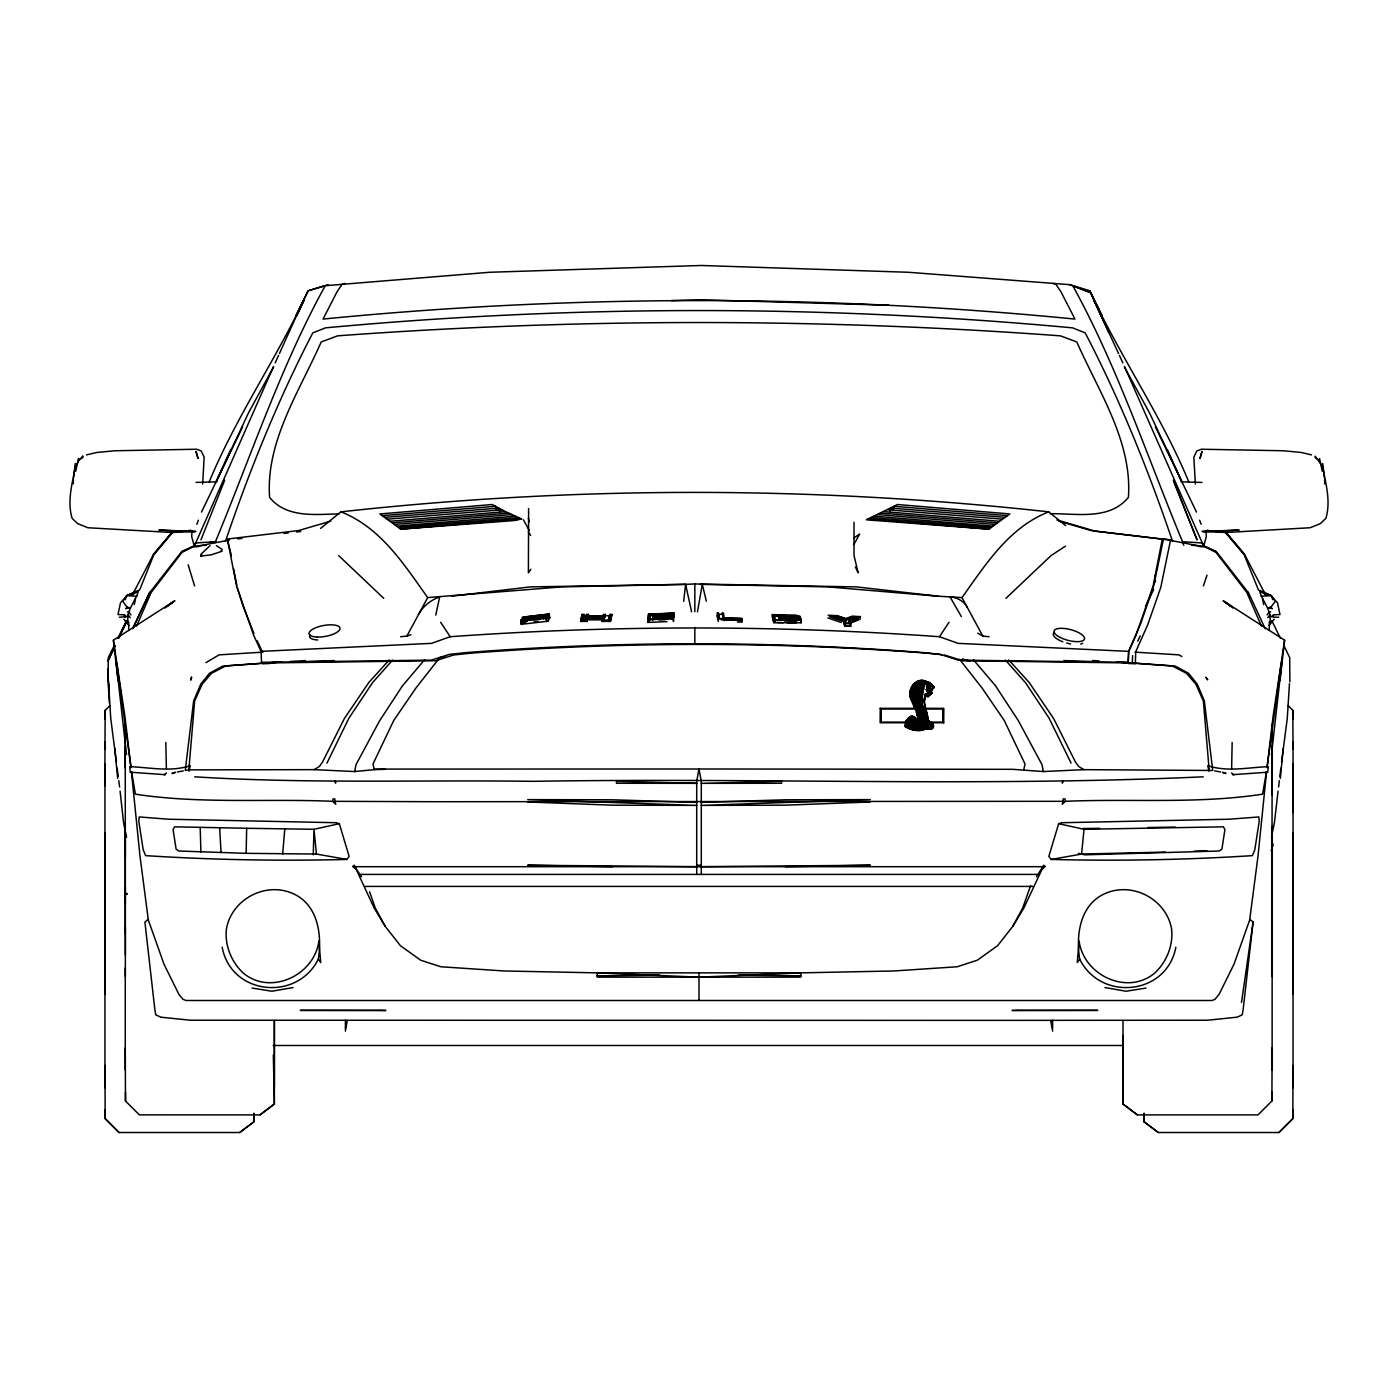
<?xml version="1.0" encoding="UTF-8"?>
<svg xmlns="http://www.w3.org/2000/svg" width="1398" height="1398" viewBox="0 0 1398 1398"><rect width="100%" height="100%" fill="white"/><g stroke="black" fill="none" stroke-linecap="round" stroke-linejoin="round"><path stroke-width="1.5" d="M104.955 1087.714L104.955 878.556M104.955 950.797L104.955 764.094M104.955 785.624L104.955 741.814M104.955 1065.521L105.182 1118.645L119.057 1132.52L239.705 1132.52L254.069 1121.668L254.069 1113.699M105.06 972.606L105.06 944.366M105.06 921.037L105.06 904.908M105.06 875.463L105.06 851.819M104.955 749.363L105.182 710.306L109.813 705.675M125.261 1070.064L125.261 967.853M125.261 933.165L125.261 826.358M125.261 767.991L125.261 724.181M274.375 1086.106L274.375 1020.575L274.375 1104.036L260.011 1114.888L139.363 1114.87L125.488 1101.012L125.261 1047.871M125.366 954.974L125.366 926.734M125.366 903.405L125.366 887.276M125.366 857.813L125.366 834.187M696.711 874.414L696.711 781.325L699 768.987L1012.746 769.319L1043.31 771.556L1083.852 769.651L1212.73 770.473L1204.342 700.852L1197.212 684.076L1188.51 673.242L1175.159 666.06L1132.275 662.967L968.517 660.835L962.698 659.367M701.289 874.414L701.289 781.325L699 768.987L374.122 769.092M1272.128 1047.871L1271.9 1101.012L1258.025 1114.888L1137.378 1114.888L1123.013 1104.036L1123.013 1035.481M1293.045 1065.521L1292.818 1118.645L1278.925 1132.52L1158.295 1132.52L1143.931 1121.668L1143.931 1113.699M1271.9 1101.012L1271.9 1092.083M1272.128 1070.064L1272.128 967.853M1272.023 857.813L1272.023 976.468L1272.023 926.734M1272.023 856.1L1272.023 850.648M1272.023 843.291L1272.128 746.462M1292.818 1109.715L1292.818 1118.645L1278.925 1132.52M1292.94 952.545L1292.94 994.118L1292.94 944.366M1292.94 944.436L1292.94 875.463M1292.94 873.733L1292.94 868.28M1292.94 860.923L1292.94 833.191M1293.045 749.363L1292.818 710.306L1288.187 705.675M1293.045 1087.714L1293.045 878.556M1293.045 764.094L1293.045 950.797M1324.657 483.883L1324.657 479.619M1063.127 801.316L1063.127 798.94L1065.031 798.94L1065.311 801.299L1062.218 804.322L1063.127 801.316L434.551 801.718L334.873 801.316L334.873 798.94L332.969 798.94L332.689 801.299L335.782 804.322L334.873 801.316M128.319 621.726L128.301 622.879C125.418 610.961 135.623 601.664 138.35 591.022L126.956 595.635L122.692 601.227L127.568 607.833L130.398 608.147L127.27 607.012L125.698 608.759L127.568 607.833M345.358 1028.945L345.446 1020.225M1289.463 683.692L1287.261 718.415L1281.617 761.858M1269.244 630.481L1269.349 621.9M346.756 859.438L316.437 854.056L246.153 853.339L246.66 828.28L313.973 829.294L339.33 823.684L349.168 856.485L346.756 859.438C279.845 861.116 212.479 859.91 145.602 855.628L143.19 849.739L138.769 821.098L139.171 816.939L168.791 819.228L336.167 822.723L339.33 823.684M1231.638 768.62L1232.162 742.478M1137.378 1114.87L1123.013 1104.036L1123.293 1091.244M1158.295 1132.52L1143.931 1121.668L1144.106 1113.14M313.257 854.825L313.973 829.294L316.437 854.056M1266.588 771.574L1258.043 855.803L1249.672 920.041L1233.997 964.218L1219.039 994.45L1215.002 999.325L1211.979 1000.496L186.021 1000.496L182.998 999.325L178.961 994.45L164.003 964.218L148.328 920.041L139.957 855.803L131.412 771.574M318.307 959.168C322.431 933.48 317.486 901.832 289.438 892.186C262.719 882.837 231.701 900.539 226.511 928.429A43.722 34.723 64.2 0 0 243.794 973.515C271.369 995.795 314.533 974.843 318.901 940.976L320.736 962.54L318.307 959.168C297.127 1001.842 231.142 995.306 222.16 947.215M1058.845 521.105L1091.122 530.576L1162.315 539.034L1153.053 586.216L1135.997 635.286L1128.658 651.363L1128.256 663.491L1135.333 663.823L1135.718 651.748L1147.775 624.591L1160.777 587.405L1170.58 539.908L1163.52 538.807L1153.7 585.902L1140.768 623.351L1128.658 651.363L1128.116 662.337L958.242 660.118L940.312 654.386L923.868 652.621C771.504 640.843 618.178 640.843 465.814 652.621L449.37 654.386L431.44 660.118L261.566 662.337L261.024 651.363L253.667 635.286L236.629 586.216L227.367 539.034L298.543 530.576L330.837 521.105M1289.882 681.787L1289.707 657.637L1284.046 645.893M191.945 530.611L191.718 536.745L194.322 546.129L206.432 545.272M528.619 508.592L528.392 572.848L530.856 569.283M1132.275 662.967L1132.625 655.645M772.238 617.304L772.378 614.613L795.777 615.155L800.18 616.378L800.338 620.048M774.527 617.339L774.44 618.685L773.793 614.963L798.887 616.466L799.044 618.58L796.144 619.419L796.213 618.073L799.114 617.217M800.477 617.357L798.066 618.073L800.862 618.615L801.159 622.792L773.845 622.687L772.378 614.613M775.086 622.425L775.174 621.079M778.948 616.011L779.298 618.755L778.948 616.011L793.47 616.343L793.802 619.087L793.47 616.343M779.735 618.93L779.892 616.238L780.032 619.908M779.874 619.698L780.241 618.248L794.134 618.563L794.501 619.803L794.431 621.149L784.523 620.922M792.491 619.227L792.649 616.535L792.946 617.514L780.189 617.217M794.134 618.563L794.431 621.149M799.044 618.58L795.165 616.78L795.235 615.435M795.41 621.691L795.479 620.345L799.918 619.891L799.569 618.737L796.213 618.073M795.742 623.351L795.881 620.66L801.299 620.1M798.747 619.157L798.887 616.466M800.862 618.615L801.159 622.792M719.061 618.003L718.31 612.953L717.139 612.918L718.31 621.446M741.744 620.467L723.448 619.489L722.382 613.058L723.535 613.093L724.461 620.555M723.448 619.489L722.382 613.058M724.618 617.899L741.656 618.353L741.744 622.093L737.48 621.97M741.744 622.093L741.831 619.139L719.551 618.528L718.31 612.953M917.071 728.83L916.773 727.484L916.179 728.812L912.422 727.012L920.041 728.917L921.439 727.764M942.427 654.806L928.027 653.25C775.663 641.49 622.337 641.49 469.973 653.25L453.529 655.015L435.599 660.747L265.725 662.967L222.841 666.06L209.49 673.242L200.788 684.076L193.658 700.852L185.27 770.473L188.852 769.861L194.654 700.957L202.168 684.146L211.57 673.259L225.69 665.99L264.484 663.159M282.658 854.143L284.79 828.979M164.981 608.025L174.872 600.721L113.395 640.214L117.974 680.669M1271.481 754.536L1280.9 670.656A253.912 1.485 -82.2 0 0 1280.76 666.881L1267.025 767.642L1273.089 716.353L1284.605 640.214L1223.128 600.721L1233.019 608.025M1280.341 778.354L1283.224 748.332M1051.244 859.438L1081.58 854.056L1084.027 829.294L1058.67 823.684L1048.832 856.485L1051.244 859.438C1118.155 861.116 1185.521 859.91 1252.398 855.628L1254.81 849.739L1259.231 821.098L1258.829 816.939L1229.209 819.228L1061.833 822.723L1058.67 823.684M913.348 698.633L915.026 697.043L914.624 698.633L912.894 698.633M683.692 601.332L685.597 584.347L694.841 583.962L856.415 586.898L938.075 596.195L961.999 597.593C985.625 564.46 1009.076 527.308 1048.745 511.86L1065.695 525.631M830.395 615.662L844.375 620.45L845.633 624.504L844.217 621.778L830.255 616.99L830.395 615.662L836.948 615.941L846.244 618.982L852.57 616.588L858.477 616.833L848.866 620.642L848.569 623.281M836.651 618.598L836.948 615.941M860.417 616.605L852.046 616.256L846.017 618.545L837.157 615.644L828.14 615.26L843.536 620.537L844.741 626.094L851.033 626.356L849.827 620.799L860.417 616.605L860.12 619.244L851.295 622.757M844.217 621.778L844.375 620.45M844.741 626.094L843.536 620.537M845.947 621.638L846.244 618.982M849.53 623.456L849.827 620.799M848.866 620.642L850.124 624.679L848.726 621.953M852.273 619.227L852.57 616.588M858.18 619.471L858.337 618.143L852.431 617.916L846.105 620.31L836.79 617.269L830.255 616.99M1249.69 919.325L1253.097 922.016L1243.067 1010.23L1242.175 1014.861L1237.178 1017.167L1207.627 1020.225L987.215 1020.383L190.373 1020.225L160.822 1017.167L155.825 1014.861L154.933 1010.23L144.903 922.016L148.31 919.325M1278.069 791.146L1274.399 822.898L1271.446 837.28M73.57 477.592L75.23 463.472M1270.433 607.833L1272.302 608.759L1270.73 607.012L1267.602 608.147L1270.433 607.833L1275.308 601.227L1271.044 595.635L1259.65 591.022C1262.377 601.664 1272.582 610.961 1269.699 622.879L1269.681 621.726M1278.576 786.952L1279.327 780.678M1279.834 776.502L1280.865 768.131M1280.026 680.669L1284.605 640.214M75.754 471.178L78.428 458.684L79.004 460.047L76.575 464.852M929.111 724.129L929.722 722.661M1266.466 771.853L1262.569 794.169C1197.946 804.112 1130.772 798.538 1065.311 801.299M912.632 717.908A2.412 2.359 -90 0 1 913.436 718.38L913.296 719.393L912.632 717.908L913.977 719.393L909.714 720.18M913.523 719.393L913.663 718.38A2.412 2.359 -90 0 0 912.859 717.908L913.523 719.393L911.321 718.222L911.653 719.358M913.977 719.393L913.436 718.38M202.64 484.058L204.16 457.216L201.225 450.977L196.646 449.23L114.601 450.768L96.707 452.48L86.519 454.892M1241.511 1002.488L1253.097 922.016M926.804 726.96L925.441 725.894L926.857 723.727L923.868 724.846L923.868 725.964L926.018 725.894L924.48 727.379L921.037 727.449L920.373 726.174L922.383 725.772L923.117 726.943L923.816 725.51L922.558 726.943L921.806 725.772M922.243 725.3L923.973 724.321L920.426 722.364L921.404 725.684L923.816 725.51M667.056 621.638L647.868 622.39L648.532 614.106L674.116 613.093L674.063 617.304L669.799 617.462M647.868 622.39L648.532 614.106M650.07 614.421L649.441 620.607L650.07 614.421L674.116 613.093M674.063 617.304L673.958 614.246L653.163 615.068L652.674 620.223L652.866 617.095L671.512 616.378L654.404 617.427L654.247 618.44L673.452 617.689L673.452 621.376L673.452 617.689M653.058 617.671L653.163 615.068M671.687 619.034L671.687 615.225L654.701 615.382L673.906 614.631M671.599 617.706L665.5 617.182M671.791 618.283L671.687 615.225M920.268 723.413L921.002 722.364M931.47 723.884L931.295 725.073L930.579 724.391L931.487 724.461M928.639 690.228C927.014 694.684 929.915 690.734 929.67 688.096L927.136 686.558L928.552 692.22M914.869 696.746L913.069 697.113L913.366 695.348L915.323 694.841L913.523 697.113L915.34 695.488L913.576 696.396L914.869 695.488L914.572 699.157L917.001 701.464L915.183 702.949L917.49 702.687L917.997 704.015L916.354 703.701L916.372 706.13M913.838 695.348L913.069 698.598L915.9 705.064L917.77 705.92L918.171 704.487L918.521 709.31L919.36 710.167L919.954 709.048L919.622 712.508M697.462 611.835L702.303 584.347L706.357 601.21M913.96 700.852L914.275 699.07L912.51 698.598M925.651 708.402L928.237 719.953L927.66 723.482M345.341 1031.13L347.228 1020.855M188.852 769.861L314.148 769.651L354.69 771.556L355.966 764.741L379.679 720.652L402.502 685.771L424.608 659.716M928.15 724.968L927.905 726.191L930.177 727.205M928.691 724.968L929.408 727.03L928.569 724.968M75.457 466.408C72.277 483.481 66.964 501.096 72.119 518.343L77.694 523.638L87.882 527.745L171.727 532.481L191.002 530.436L180.29 531.572M912.125 693.688L912.457 692.027L914.135 692.027M912.911 692.027L912.649 694.684L913.768 693.81C910.902 691.853 910.884 697.305 913.471 695.348L913.139 697.235L912.038 697.183L912.195 695.732M134.33 604.583L135.519 598.641M435.774 615.12L439.636 596.894A35.404 29.638 -18.2 0 0 418.893 613.862M914.799 699.594L914.414 701.342L915.585 701.988L916.337 700.293L914.327 699.594L916.337 700.293M189.045 771.224L190.233 765.685C170.573 772.203 149.848 767.432 129.734 766.663L130.224 772.203L165.506 774.702M926.839 725.859L929.985 724.863L931.19 726.506L929.932 724.583M930.282 691.626L928.15 693.198L926.35 686.173L930.526 687.711L930.089 691.206L932.239 688.061M914.17 694.911C914.309 690.787 914.607 696.903 911.968 695.26L914.519 693.286M918.975 682.469L916.721 684.513L917.507 683.884M1023.755 769.651L1025.014 763.99L1004.253 720.477L982.287 688.323L959.5 659.227M915.078 690.297L912.212 691.643L913.977 690.297L915.533 690.297L915.323 691.224L912.212 691.643M926.297 723.727L924.864 725.807M125.348 599.69L126.362 595.6L139.643 589.939L153.78 554.849L172.968 532.026M914.17 698.633L915.026 697.043M928.482 692.744L931.051 691.626L931.907 692.779L929.53 694.596A1.922 1.87 -90 0 1 926.105 693.705C920.793 703.945 930.421 714.745 927.713 724.88M924.707 700.136L925.441 695.802L925.144 697.235M928.307 723.482L924.899 708.541M913.436 720.232L913.785 718.956M911.95 691.049L913.366 690.297L912.405 691.049M917.21 705.92L917.612 704.487L917.962 705.396C914.834 710.219 918.381 704.889 918.521 706.672M917.997 704.015L916.913 703.701L916.494 705.221L917.77 705.92M889.827 511.79L890.876 508.068L1005.005 517.33M893.095 510.025L894.196 506.303L1007.434 515.635M1278.733 617.217L1272.931 617.182L1273.63 614.84L1280.009 614.543L1277.492 602.835L1272.687 597.523M549.729 617.357L549.362 618.615L548.977 615.015L528.304 617.252L528.095 619.331L528.304 617.252M521.926 622.687L522.31 617.2L549.257 614.054L524.53 617.007L523.411 620.153L525.98 616.85M549.134 616.134L547.422 614.543M928.237 727.746L928.656 727.746M928.988 727.03L928.272 724.968L927.258 725.859L927.853 724.88M907.005 725.754L908.543 726.296L907.215 725.073M915.043 699.157L915.603 697.445M1271.149 850.805L1273.159 844.741L1271.708 841.666M920.146 723.954L914.624 718.991M1203.398 585.937L1206.998 575.242M928.132 726.506C924.008 725.352 927.765 729.267 928.132 726.506L930.142 727.904M225.497 541.166C249.735 469.885 278.027 399.706 312.803 332.881L325.489 327.848C573.774 304.799 824.226 304.799 1072.511 327.848L1085.197 332.881C1119.973 399.706 1148.265 469.885 1172.503 541.166M1030.588 885.65L1022.689 908.036L1012.799 926.35L997.613 945.66L977.307 960.216L957.141 966.769L894.073 970.963L800.67 972.868L597.33 972.868L503.927 970.963L440.859 966.769L420.693 960.216L400.387 945.66L385.201 926.35L374.175 908.071L354.288 865.24L352.68 866.463L355.878 869.154M912.946 693.81L911.968 695.26M920.006 713.592L918.713 713.592L918.119 711.809L919.727 711.39L917.56 711.233M608.497 621.411L610 614.421L611.922 614.421L610.419 621.411L601.909 621.411L602.416 617.13L587.51 617.13L587.02 621.411L580.624 621.411L582.127 614.421L584.049 614.421L584.119 617.147M580.624 621.411L582.127 614.421M582.547 621.411L584.049 614.421M585.08 621.411L585.71 616.78L604.46 616.78L603.831 621.411M585.745 618.143L586.583 614.421L588.506 614.421L588.593 617.147M585.919 617.689L586.583 614.421M587.02 621.411L587.51 617.13M588.506 614.421L587.946 615.976L602.835 615.976L603.412 614.421L605.334 614.421L604.67 617.689M602.416 617.13L601.909 621.411M610 614.421L608.462 620.048L603.796 620.048L605.334 614.421M610.419 621.411L611.922 614.421M914.414 696.746L914.886 695.488L914.03 696.396M919.01 686.278L923.694 689.459L918.626 687.257L919.569 686.278M196.838 524.285L198.376 520.213M201.487 512.087L242.623 426.827M933.148 688.585L930.771 691.853L932.92 687.606M548.872 615.33L529.79 617.724L548.732 615.697L548.365 621.184L521.297 624.294L520.947 620.695L545.639 618.038L546.88 616.186L527.92 618.213M521.419 623.997L521.227 619.961L547.037 617.304L546.88 616.186M521.297 624.294L521.227 619.961M541.917 617.741L521.454 619.384M543.909 616.885L543.7 618.965L543.909 616.885L523.254 619.034M547.037 617.304L546.356 619.034L546.199 617.916M548.365 621.184L548.732 615.697M215.1 542.564C250.819 456.692 280.282 367.29 325.227 285.716L489.772 272.261L701.202 265.48L908.228 272.261L1069.854 284.668L1089.758 290.749C1119.728 356.263 1161.581 415.59 1189.016 482.45M200.945 539.908L224.676 480.23M930.299 686.418L931.942 686.418L929.338 683.954L923.868 682.049A8.44 8.248 -90 0 0 922.453 681.944L921.387 681.962A8.633 8.458 -90 0 0 918.224 683.115A12.495 12.232 -90 0 0 914.921 685.999L912.737 689.843M913.366 688.498L912.317 695.732M929.757 725.964L929.338 727.03L930.666 727.746L930.177 725.964L930.876 726.908M1175.84 947.215C1166.858 995.306 1100.873 1001.842 1079.693 959.168C1075.569 933.48 1080.514 901.832 1108.562 892.186C1135.281 882.837 1166.299 900.539 1171.489 928.429A43.722 34.723 -64.2 0 1 1154.206 973.515C1126.631 995.795 1083.467 974.843 1079.099 940.976L1077.264 962.54L1079.693 959.168M1036.46 876.826L1043.712 865.24L1045.32 866.463L1042.122 869.154M279.443 353.537L299.12 309.814C270.286 367.796 233.728 422.196 208.984 482.45M917.892 688.725L918.276 687.833C921.876 691.363 926.874 691.451 918.835 687.833L917.7 687.833M920.373 723.954L923.886 725.055M136.567 626.024L151.211 592.42L182.02 552.367L194.322 546.129L273.501 366.573M915.865 700.293L915.585 701.988M927.293 724.88L924.323 728.533A6.903 6.763 -90 0 1 921.527 729.546A24.448 23.923 90 0 1 905.834 725.877L905.834 725.195M920.513 714.658L923.03 716.213L920.513 714.658L921.02 713.487M921.072 714.658L921.579 713.487L920.181 712.508L918.713 713.592M216.008 482.397L248.442 412.969L273.641 366.888M917.77 704.452L915.34 705.064L919.15 707.633M215.746 482.397L230.74 449.422M275.196 362.851L278.586 355.407M1137.745 641.193L1140.174 635.915M915.655 692.15L916.599 691.328M920.6 683.971L921.579 683.692L915.34 684.915L914.362 685.999L916.476 685.509L917.56 686.243L916.651 687.204L915.34 684.915M118.69 637.872L126.816 620.363M132.793 628.716L149.673 592.647L181.74 551.511L194.637 545.744L181.723 551.878M132.775 628.401L149.691 592.28M297.634 313.834L304.257 299.819L296.603 315.913M916.302 690.332L917.874 689.336L923.292 692.08L916.406 690.752L917.333 689.336M118.9 638.03L126.257 622.582M1145.486 606.452L1153.647 589.467M326.922 763.133L348.906 718.188L372.497 682.696L392.541 660.136M114.042 645.998L108.293 657.637L108.118 681.787M117.886 638.222L126.519 620.764M295.922 315.371L308.242 290.749L328.146 284.668M298.543 310.391L308.242 290.749L325.227 285.716M917.263 728.288L917.787 727.275L919.342 728.253L916.529 728.236M918.346 727.275L918.696 728.935M919.133 710.306L919.954 709.048M132.426 594.866L153.43 554.447L171.657 532.76M915.306 700.555L915.76 700.555M400.614 636.737L406.888 636.073L427.683 597.593L561.577 586.898L685.265 584.347M912.929 728.201L914.135 728.375L911.426 727.659M913.576 728.061L907.389 725.981M927.468 722.644L930.142 722.661L929.618 724.356M923.501 683.22L924.323 682.574L922.628 682.259L924.323 682.574M853.829 544.486L859.7 533.984L854.021 537.898M918.853 728.218L917.839 727.939M916.843 728.865L916.214 727.484L915.568 728.236M927.538 725.614L924.323 728.533A26.335 25.776 -90 0 0 929.897 728.271A3.967 3.879 -90 0 0 932.798 726.418A4.404 4.316 -90 0 0 931.155 723.063L927.503 720.127L932.396 723.325A3.338 3.268 -90 0 1 931.068 729.197L924.445 729.197A7.706 7.549 -90 0 1 921.334 730.315A25.216 24.675 -90 0 1 906.341 727.275L904.786 726.331L905.624 724.007L905.083 726.331L906.638 727.275A25.216 24.675 -90 0 0 921.631 730.315A7.706 7.549 90 0 0 924.742 729.197M927.538 727.729L926.455 728.201L928.01 728.201M922.505 684.059L924.62 682.958L923.763 684.216A5.732 5.609 -90 0 0 917.682 686.698C915.9 689.529 915.463 689.039 915.62 691.661L914.17 691.661L914.17 692.901M916.372 704.452L914.694 703.578L915.166 702.373M922.68 716.859L922.051 720.442L923.729 718.817L923.239 716.859L921.946 718.083L920.723 717.157L922.47 716.213M920.653 718.188L923.239 716.859M929.355 690.525L932.326 690.053M922.802 727.449L919.709 727.187L921.369 728.83M1012.799 926.35L1023.825 908.071L1043.275 866.69L354.725 866.69L361.54 876.826M916.529 707.807L918.783 707.912L916.773 708.349L917.752 709.939M921.911 717.139L921.439 716.44M915.917 721.019L917.874 722.242L915.9 722.242L915.935 723.552L919.133 724.444M916.04 721.019L916.267 723.552L913.768 721.543L908.857 720.861M921.666 719.603L922.628 719.166L921.614 718.257L920.863 719.428M921.666 702.303L921.509 701.027M925.511 728.201L926.42 727.432L924.812 728.201M916.406 699.542L917.298 699.017L917.071 700.503L922.505 700.101L916.739 699.017M915.76 686.593L916.476 685.509M928.429 728.078L927.713 726.506L928.237 728.113M928.849 728.078L929.338 727.327L927.888 727.292M926 727.432L930.666 727.746M918.905 712.351C920.705 709.31 919.814 713.784 918.119 711.809M920.338 719.655L921.299 718.188L919.919 717.191M261.024 651.363L431.563 643.36L450.191 636.719C613.058 625.063 776.624 625.063 939.473 636.719L949.015 622.285M918.469 683.185L917.21 685.981L916.546 685.3L920.024 683.902M918.259 684.985L915.742 684.81M919.692 710.306L920.531 712.281M1270.363 617.357L1273.63 614.84M923.204 728.009L923.973 728.009M1267.112 614.928L1269.227 611.8L1270.625 611.975M915.742 720.302L914.467 722.154L915.043 720.302M918.311 728.935L917.787 727.275M1267.776 617.741L1270.083 614.456M913.506 687.204L914.257 686.61M921.317 718.188L920.81 718.939L920.81 717.803M925.563 721.281L926.332 719.725L923.501 720.232L926.14 718.659L925.808 717.611M926.332 720.529L924.218 721.717M926.088 726.576L922.33 728.445L924.532 728.009M923.03 716.213L921.282 717.157L922.523 718.083M917.49 702.687L916.966 703.369M920.513 725.23L920.758 724.915M927.992 721.613L929.618 722.347L927.486 721.211M928.185 722.207L927.363 721.211M913.785 722.154L915.34 720.617M914.624 722.644L916.04 720.617M923.274 682.469L922.33 681.944M918.032 701.027L918.399 702.303M918.486 728.935L919.482 728.917M919.465 728.428L916.511 728.83M1269.139 625.448L1274.155 619.174M908.63 720.949L909.521 719.848L908.665 721.141M923.152 721.787L920.653 724.199L921.964 725.684L920.111 725.911L919.709 728.201M923.484 721.787L922.383 723.133L923.327 725.055L920.653 724.269L923.257 725.51M922.942 723.133L924.043 721.473L922.61 720.442M929.722 691.626L927.276 693.198M930.159 724.391L931.557 724.269L931.295 726.908M930.631 726.733L932.151 726.086M153.413 554.447L173.055 531.31M927.765 722.347L928.988 722.347M921.666 704.19L921.492 702.897M930.771 691.853L932.099 692.936L927.8 696.763L932.396 692.936L931.068 691.853M125.313 597.523L120.508 602.835L117.991 614.543L124.37 614.84L127.637 617.357M389.256 659.926L368.827 682.469L344.362 718.572L322.606 761.927L319.426 766.436L314.148 769.651M917.56 686.243L915.306 686.593M919.552 723.762L918.573 724.444L919.552 723.762L916.249 722.242M929.74 683.255L924.043 681.28A9.437 9.244 -90 0 0 917.822 682.451A13.264 12.984 -90 0 0 912.352 698.878L919.709 717.314L919.709 721.945L915.393 718.432A3.198 3.128 -90 0 0 911.007 717.558A7.567 7.409 -90 0 0 906.9 722.818L906.411 725.877A24.448 23.923 -90 0 0 922.121 729.546A6.903 6.763 -90 0 0 924.899 728.533M906.603 725.51L907.599 725.073M921.666 720.232L922.348 719.603M923.274 719.166L922.226 720.232L922.173 718.257L923.274 719.166L921.964 719.166M917.21 685.981L918.329 685.3M930.753 691.084L933.235 687.082L928.866 683.255M920.321 682.818L921.649 683.43M920.985 721.787L922.068 723.133L921.02 721.735L922.226 720.564L920.898 719.655L921.859 718.188L920.303 716.632L921.771 715.689L919.989 715.689L918.853 714.011L919.412 715.689M200.753 554.447L210.05 545.657M921.509 700.503L921.509 699.315M914.746 686.89L913.174 688.34L916.197 687.589L914.746 686.89L916.197 687.589M913.628 688.34L915.201 686.89M119.267 617.217L125.61 616.693M914.869 694.841L915.078 692.027M914.467 692.569L915.533 692.027M1005.931 598.344L1051.086 555.548L1065.433 546.146M915.76 726.96L917.036 726.611C919.168 724.846 914.467 727.449 917.158 726.104L918.835 725.038L915.428 724.181L918.259 725.684L913.785 726.069L917.385 725.422L915.9 725.877M914.834 688.34L915.742 687.589M914.275 727.764L915.725 727.414L915.515 728.725M320.579 528.392L340.937 511.86C575.959 485.788 813.706 486.05 1048.745 511.86M913.488 727.309L916.441 727.397A12.879 12.599 -90 0 0 919.412 726.803L920.513 727.257M913.82 727.764L915.568 727.921M916.546 694.893L917.158 696.484M164.16 774.789L166.449 772.972M914.135 720.232L914.467 718.956M922.348 722.207L921.562 722.207M168.022 605.718L172.566 602.241L167.113 606.313M912.684 691.643L914.432 690.297M928.656 694.596L932.396 692.936M920.845 723.413L920.461 721.735M260.011 1114.87L274.375 1104.036L273.326 1055.018M239.705 1132.52L254.069 1121.668L253.894 1113.14M988.91 529.143L1009.845 513.94L897.516 504.521L866.271 519.794L988.91 529.143L868.088 518.955L874.833 520.493M916.144 726.366L918.835 725.038M925.144 723.64L927.014 721.717L924.34 722.679M927.014 722.679L924.34 723.675L926.612 721.717M916.546 685.3L917.892 684.653M138.35 591.022L132.076 594.849M932.85 688.585L933.986 686.733L929.565 682.574L923.659 680.529A10.275 10.048 90 0 0 916.861 681.77A14.032 13.735 -90 0 0 911.077 699.157C913.995 699 923.03 737.515 916.354 712.316M916.197 684.81L916.092 685.02M921.439 698.633C925.93 697.812 912.964 695.383 916.599 698.371L922.47 698.336M201.941 555.251L200.561 556.124L211.22 554.849L222.125 551.196L220.901 550.899M912.824 719.76L912.702 721.263L913.768 720.984L913.523 719.76L912.282 720.984M912.352 720.197L913.523 719.76M911.426 719.358L911.496 718.048A2.412 2.359 -90 0 1 913.313 717.908M205.96 662.635L219.084 654.858L263.034 652.132M919.5 707.65L923.047 707.126L923.519 708.297L920.164 708.821L920.391 707.458M929.198 724.356L927.835 724.496M922.086 692.447L923.292 692.08M914.362 685.999L915.795 684.915M917.77 724.95L913.645 725.684L915.236 725.212M920.094 705.046L918.801 705.413L922.54 705.046L922.89 706.007L919.535 706.619M922.89 706.007L918.206 706.042M925.703 719.725L923.204 719.83M925.126 717.611L926.804 718.659L923.309 719.69L925.371 717.611M923.309 718.52L926.035 717.611M909.382 726.977L910.622 726.645M916.791 693.111L916.599 694.317M916.564 723.762L918.171 723.308L916.913 723.762M914.222 726.698L916.162 726.069M924.148 713.382L921.422 713.941M921.422 714.448L924.829 713.382M923.868 724.846L926.857 723.727M923.012 717.646L925.493 716.388L925.057 715.392L922.645 716.388L925.738 715.392L926.175 716.859L923.257 717.646M918.399 704.417L918.678 702.897L922.575 703.177L919.535 704.417M917.979 703.211L919.237 702.897M917.35 683.727L921.894 683.01M922.103 713.941L922.767 715.531L925.616 714.762L923.921 713.382M925.616 714.762L923.012 715.531L922.383 714.203M852.57 620.432L858.337 618.143M850.491 622.529L856.258 620.24M922.558 726.943L926.018 725.894M344.887 283.392L341.951 284.493L337.005 291.867L323.043 319.076C572.9 294.436 825.1 294.436 1074.957 319.076L1060.995 291.867L1056.049 284.493L1053.113 283.392M909.783 727.152L910.954 727.397M175.117 772.395L171.971 773.513L175.501 772.378M406.888 636.073L410.925 634.727M920.129 711.879L924.13 711.093M920.181 709.817L922.61 709.031L924.183 710.516L922.383 709.031M923.292 709.031L920.531 710.953L924.183 710.516M921.964 713.312L924.218 712.351L923.484 711.093L921.387 712.071M923.222 711.093L924.899 712.683L922.191 713.312M911.741 695.732L913.016 695.348M921.806 685.09L923.956 684.688L923.956 686.453L921.806 685.09L923.746 684.688M915.62 724.548L913.453 725.003L914.205 725.684M917.595 722.766L918.573 722.486M913.016 697.427L914.572 697.043M913.244 724.409L915.323 724.059L912.632 723.43M915.323 724.059L913.803 724.409L913.803 723.465M912.894 722.05L913.104 723.011L911.129 723.325L911.129 722.05M520.825 621.009L547.876 617.881M920.74 711.058L923.501 710.516L922.942 709.031M908.071 724.863L908.962 725.475L907.354 724.741M177.459 771.993L183.313 770.857M198.551 545.971L229.464 540.047M293.003 987.565L271.946 991.234L252.077 988.089M1145.923 988.089L1126.054 991.234L1104.997 987.565M923.047 708.489L920.74 708.821L920.059 707.65M926.28 683.639L929.233 685.335L926.28 683.639L927.119 684.793M909.766 720.861L911.146 720.669L911.146 721.7M127.375 611.975L128.773 611.8L130.888 614.928M237.835 538.912L242.029 538.405M284.021 533.424L288.215 532.935M296.603 531.939L300.675 531.45M451.606 596.195L530.122 586.898L685.597 584.347L691.608 611.835M444.983 656.92L439.846 657.514L415.713 688.323L393.747 720.477L372.986 763.99L374.245 769.651L385.254 769.319M918.905 724.444L920.216 724.321M534.718 617.042L541.148 616.361M521.105 620.258L543.542 617.846M527.396 620.729L521.105 621.813L527.273 621.149M533.512 620.065L539.628 619.401M521.716 623.263L525.84 622.809M534.123 621.918L538.247 621.481M176.008 532.026L171.727 532.481L195.825 531.432M354.69 771.556L374.245 769.651M215.432 541.708L195.72 542.983L194.13 546.81L198.306 546.67M390.269 521.244L505.429 511.633L521.594 518.955L514.831 520.493L400.772 529.143L379.837 513.94L492.166 504.521L505.429 511.633M392.401 522.852L508.68 513.101M394.533 524.46L511.948 514.586M396.787 526.155L515.425 516.177M400.772 529.143L521.594 518.955L400.37 528.846M382.248 515.635L495.486 506.303L496.587 510.025M387.298 519.165L501.969 509.781M398.552 527.465L518.571 517.592M384.677 517.33L498.806 508.068L499.855 511.79M1203.276 776.816C980.225 786.969 756.615 777.638 533.407 781.325C420.553 779.804 307.438 783.876 194.724 776.816M1232.494 774.702L1267.776 772.203L1268.266 766.663C1248.152 767.432 1227.427 772.203 1207.767 765.685L1208.955 771.224M1261.031 596.282L1271.044 595.635M281.714 662.005L270.95 662.669L275.301 662.53M290.33 661.481L305.393 660.555M1203.486 531.747L1239.135 530.087L1202.455 531.415M262.667 663.823L269.744 663.491M1193.944 851.242L1206.858 850.718M650.157 615.749L669.782 614.98M652.971 616.343L671.634 615.609M652.604 618.895L673.382 618.073M649.354 619.262L673.347 618.335M647.711 619.716L673.294 618.72M658.912 619.978L665.151 619.733M870.325 801.98L785.344 805.178L701.289 805.388L870.29 799.621L785.344 799.796L701.289 802.382M305.76 661.534L334.035 660.59M1202.175 531.432L1226.273 532.481L1310.118 527.745L1320.306 523.638L1325.881 518.343C1331.036 501.096 1325.723 483.481 1322.543 466.408M196.052 482.415L216.847 481.838M1165.408 852.081L1081.58 854.056M339.067 513.87C315.354 514.394 286.45 518.256 269.604 497.373C265.568 441.506 299.487 391.353 321.191 341.951L337.634 335.835C578.09 318.097 819.91 318.097 1060.366 335.835L1076.81 341.951C1098.513 391.353 1132.432 441.506 1128.396 497.373C1109.296 520.65 1076.425 513.328 1050.265 513.713M701.289 866.69L870.36 865.24L785.344 866.69M1148.177 827.511L1175.176 827.074M671.127 300.605L701.202 299.801L888.761 305.218M596.579 975.821L659.769 975.105M1082.943 828.507L1099.614 828.332M1084.027 829.294L1223.442 826.83L1224.91 829.661L1221.887 849.163L1219.143 851.015L1084.743 854.825L1078.4 853.287M210.05 542.302L216.463 542.302M700.153 584.347L828.105 586.898L938.075 596.195M586.618 615.784L584.084 615.784L582.512 620.048L585.046 620.048M605.369 615.784L610.035 615.784M585.884 616.326L604.635 616.326M580.554 618.685L582.477 618.685M585.011 618.685L586.933 618.685M588.016 618.702L603.761 618.685M608.427 618.685L610.349 618.685M587.579 619.856L602.486 619.856M920.146 685.929L923.956 687.676L921.509 685.474C917.001 685.3 928.045 689.721 920.95 685.474M933.986 688.026L933.689 686.733M929.67 688.096L927.713 687.466M919.465 686.278L923.956 688.725M914.135 692.36L913.191 692.901M928.15 693.198L925.948 689.441M926.105 693.705L925.231 693.705A1.922 1.87 -90 0 0 925.948 695.033M915.987 697.06L916.599 698.371M913.366 697.689L914.292 697.689L913.366 698.021M915.323 698.249L916.319 699.979L915.882 690.909A14.609 14.295 -90 0 1 917.682 686.698M917.472 701.027L922.523 701.394L917.839 702.303M915.183 702.949L915.865 699.979M920.094 704.417L916.721 705.064M923.047 707.126L922.96 708.297M918.783 707.912L916.966 707.108M880.128 708.332L916.267 708.332M920.373 708.332L943.807 708.332L943.667 722.749M906.76 722.119L880.88 722.119L880.88 708.961L943.283 708.961L943.283 722.119L909.958 722.102L909.958 723.325L911.706 723.325L911.706 722.05M924.899 712.683L923.973 712.351M922.138 715.182L923.676 715.531L922.767 715.531M925.738 715.392L924.829 715.392L926.175 716.859M920.373 715.689L922.348 715.689M913.768 720.984L911.164 718.24L912.125 719.358M911.077 718.222L913.121 718.38M926.804 718.659L925.563 717.611M925.476 719.725L927.014 720.529L924.899 721.717L924.899 720.529M908.805 720.18L912.824 720.197M910.482 720.669L912.842 721.7M907.949 720.949L909.574 721.141L909.521 719.848M907.494 721.403L909.521 721.403L907.494 722.102M912.457 721.263L912.877 721.543M907.844 722.434L909.521 722.434L907.844 723.43M916.267 722.749L880.128 722.749L880.251 708.332M926.717 722.749L943.807 722.749M913.104 723.011L912.317 722.05M928.08 723.482L930.421 723.5M930.509 723.797L928.01 723.867M907.564 723.989L906.044 722.818A7.567 7.409 -90 0 1 906.848 720.652M910.115 724.985L908.892 723.78L911.339 723.657L911.339 725.125L909.259 723.78M926.874 725.143L927.713 725.614L926.664 725.614M908.962 725.475L908.176 725.352M916.459 725.475L915.585 726.069M929.163 683.255L923.484 681.28A9.437 9.244 -90 0 0 917.263 682.451A13.264 12.984 -90 0 0 911.793 698.878L919.15 717.314L919.15 721.945L914.834 718.432A3.198 3.128 -90 0 0 910.447 717.558A7.567 7.409 -90 0 0 906.341 722.818L906.411 725.877M923.868 725.964L924.428 724.846M913.593 726.908L914.17 726.908M915.183 726.96L916.546 726.873M926.088 726.96L927.276 726.558L926.385 726.96M927.59 728.201L929.216 728.026M696.711 865.24L701.289 865.24M360.562 874.414L1037.438 874.414M364.861 886.419L1033.139 886.419M273.169 1045.494L1122.646 1045.494M332.689 801.299C267.228 798.538 200.054 804.112 135.431 794.169L131.534 771.853M738.231 975.105L801.421 975.821M246.66 828.28L174.558 826.83L173.09 829.661L176.113 849.163L178.857 851.015L246.153 853.339M696.711 866.69L527.64 865.24L612.656 866.69M773.723 616.308L795.165 616.78M778.878 617.357L793.889 617.741M780.171 619.594L794.501 619.803M718.222 614.299L722.312 614.404M723.517 618.143L741.709 618.65M718.467 618.79L741.884 619.419M721.508 619.908L739.717 620.415M1181.153 481.838L1201.948 482.415M795.479 620.345L775.243 619.733L773.793 614.963M774.003 619.996L795.881 620.66M777.113 622.494L783.195 622.669M787.231 622.792L795.34 623.036M696.711 802.382L612.656 799.796L527.71 799.621L696.711 805.388L612.656 805.178L527.675 801.98M1063.965 660.59L1092.24 661.534M1122.699 662.53L1127.05 662.669L1116.286 662.005M1191.568 545.272L1203.678 546.129L1215.98 552.367L1246.789 592.42L1261.433 626.024M1199.694 546.67L1203.87 546.81L1202.28 542.983L1182.568 541.708L1183.704 545.255M195.545 531.415L158.865 530.087L194.514 531.747M845.773 623.176L850.264 623.351M845.039 623.456L851.33 623.7M845.475 625.832L849.967 626.007M1128.658 651.363L958.119 643.36L939.473 636.719M1134.966 652.132L1178.916 654.858L1181.834 656.553M1092.607 660.555L1099.073 660.939M126.956 595.635L136.969 596.282M1133.516 663.159L1172.31 665.99L1186.43 673.259L1195.832 684.146L1203.346 700.957L1209.148 769.861M887.695 509.781L1002.383 519.165M871.111 517.592L991.13 527.465M868.088 518.955L989.312 528.846M884.252 511.633L999.413 521.244M880.985 513.101L997.281 522.852M877.734 514.586L995.131 524.46M874.257 516.177L992.895 526.155M977.691 633.137L982.794 636.073L989.068 636.737M1217.71 531.572L1206.998 530.436L1226.273 532.481L1221.992 532.026M930.876 686.418L923.763 682.049M1199.449 545.971L1166.474 539.663L1095.298 531.205L1056.94 519.969M1214.687 770.857L1220.541 771.993M796.144 619.419L799.499 620.083M909.574 721.141L907.721 720.949L908.857 719.848L908.892 721.141M915.987 694.893L922.488 696.484L915.987 695.68M916.022 694.317L922.785 695.016L916.214 693.111M1311.481 454.892L1301.293 452.48L1283.399 450.768L1201.354 449.23L1196.775 450.977L1193.84 457.216L1195.36 484.058M962.54 659.157L970.142 660.957L962.401 660.747L944.471 655.015M914.135 728.375L910.482 726.803M916.022 692.447L921.544 694.037M924.515 682.958L925.93 683.342M916.267 691.328L923.012 694.037L916.214 692.15M1222.499 772.378L1226.029 773.513L1222.883 772.395M912.842 728.043L911.042 726.803M827.843 617.916L841.316 622.529M923.309 682.049L928.761 683.954L931.383 686.418M1089.758 290.749L1090.615 292.689L1069.854 284.668L1090.615 292.689L1108.929 332.672M925.144 695.802L928.097 696.763M917.944 722.766L919.482 723.325M125.366 893.217L127.148 893.864M125.366 893.322L127.148 893.986M919.412 714.011L921.212 713.592L919.867 712.508L919.272 713.592L918.678 711.809L919.465 712.351M917.298 689.336L922.732 692.08M926.944 683.552L928.674 684.338M340.937 511.86C380.606 527.308 404.057 564.46 427.683 597.593M1216.277 551.878L1203.363 545.744L1216.26 551.511L1248.327 592.647M920.426 682.381L920.88 682.381M909.05 725.877L910.063 726.645M919.133 727.187L920.268 727.764M915.428 724.181L916.494 724.723M918.434 684.723L917.804 683.727M919.202 687.257L923.396 688.725M914.467 722.749L913.348 721.752L913.348 722.749M913.68 722.749L912.44 721.752L912.562 722.749M913.541 722.749L912.562 721.752M927.031 686.173L929.967 687.711M928.01 687.466L929.093 688.096M1265.924 594.849L1259.65 591.022M1083.852 769.651L1078.574 766.436L1075.394 761.927L1053.638 718.572L1029.173 682.469L1008.744 659.926M911.042 725.51L911.059 725.877M916.773 708.349L920.199 711.233M920.059 714.955L921.212 715.689L920.303 717.139L922.348 716.44M915.9 722.242L917.525 723.308M216.463 545.657L222.317 549.519M916.005 685.509L917.088 686.243M916.494 723.552L913.558 721.543L911.723 718.048A2.412 2.359 -90 0 1 914.572 718.607M931.33 725.37L932.606 726.261M1230.887 606.313L1225.434 602.241L1229.978 605.718M1231.551 772.972L1233.84 774.789M919.29 712.508L920.653 713.592M927.923 720.127L931.575 723.063A4.404 4.316 -90 0 1 933.217 726.418A3.967 3.879 -90 0 1 930.317 728.271A26.335 25.776 90 0 1 924.742 728.533M918.381 720.337L915.166 717.593A3.967 3.897 -90 0 0 910.447 716.632L909.766 716.877A8.353 8.178 -90 0 0 909.259 717.139M338.596 555.548L383.751 598.344M933.794 687.082L929.268 682.574L923.362 680.529A10.275 10.048 -90 0 0 916.564 681.77A14.032 13.735 -90 0 0 910.78 699.157L914.956 708.699M921.212 724.269L922.82 725.789M1099.457 310.391L1091.523 294.331M922.365 685.09L923.746 686.453M119.057 1132.52L105.182 1118.645L105.182 1109.715M905.921 724.007L905.572 722.731A8.353 8.178 -90 0 1 910.063 716.859M905.624 724.007L905.275 722.731A8.353 8.178 -90 0 1 905.904 720.844M1005.459 660.136L1025.503 682.696L1049.094 718.188L1071.078 763.133M1224.945 531.31L1244.587 554.447L1265.574 594.866M973.392 659.716L995.498 685.771L1018.321 720.652L1042.034 764.741L1043.31 771.556M1226.343 532.76L1244.57 554.447M1225.032 532.026L1244.22 554.849L1258.462 589.973L1271.638 595.6L1272.652 599.69M123.845 619.174L128.861 625.448M924.864 682.661L926.332 684.653M930.491 691.626L931.33 692.779L928.954 694.596A1.922 1.87 -90 0 1 925.546 693.705L923.938 700.083L924.41 704.312M930.194 691.626L931.033 692.779M127.917 614.456L130.224 617.741M916.966 699.542L917.647 700.503M911.688 720.669L912.16 721.7M918.975 704.417L918.538 703.211M1072.773 285.716C1117.718 367.29 1147.181 456.692 1182.9 542.564M440.667 622.285L450.191 636.719M528.392 531.887L530.646 535.451M921.964 705.046L922.33 706.007M1124.359 366.888L1149.558 412.969L1182.254 482.397M961.335 616.553L950.028 596.894A18.681 15.64 18.2 0 1 967.276 607.344M523.411 519.794L529.265 530.436M961.999 597.593L982.794 636.073M385.201 926.35L375.311 908.036L369.561 891.767M1093.166 298.333L1102.078 315.371M921.597 727.449L920.933 726.174L918.853 726.803A12.879 12.599 -90 0 1 915.882 727.397M1321.425 464.852L1315.203 456.202L1315.203 457.635L1318.996 460.047L1319.572 458.684L1322.246 471.178M1155.377 426.827L1196.513 512.087M1271.761 620.485L1280.271 638.082M1102.288 318.062L1093.743 299.819L1100.366 313.834M1093.743 299.819L1118.557 353.537M1248.309 592.28L1265.207 628.716M855.384 566.959L858.145 572.848L854.021 555.565L854.021 522.223M257.197 640.808L262.282 651.748M1119.414 355.407L1122.804 362.851M1124.499 366.573L1203.678 546.129L1206.282 536.745L1206.055 530.611M1167.26 449.422L1181.974 482.397M914.624 726.698L912.073 725.51L913.855 726.121M912.667 718.38L913.086 719.358M912.44 718.38L912.859 719.358M911.496 698.878L914.834 706.514M926.699 689.249L927.992 692.22M253.929 633.539L242.903 605.753L237.223 587.405M1173.883 481.786L1197.055 539.908L1173.324 480.23M916.913 702.687L917.42 704.015M1199.624 520.213L1201.162 524.285M922.505 713.242L922.068 711.774M924.567 713.382L924.934 714.762M924.34 713.382L924.707 714.762M916.494 710.324L918.853 717.314L918.853 721.945M194.602 585.937L188.153 564.74M914.921 692.569L915.34 693.81M793.61 618.667L793.907 619.664L781.15 619.366L780.853 618.388M780.241 618.248L780.626 619.489M772.779 619.104L773.845 622.687M124.37 614.84L125.069 617.182M923.554 716.388L923.921 717.646M227.42 539.908L230.093 550.043M916.599 721.019L916.913 722.242M928.237 719.953L928.919 722.644M910.273 723.657L910.622 725.125L910.762 723.657M927.206 720.127L927.416 721.717M716.999 615.592L717.873 619.506M126.554 837.28L123.601 822.898L120.088 791.146M1262.481 598.641L1263.67 604.583M913.069 719.76L913.313 720.984M236.821 585.343L233.553 568.654M113.395 640.214L124.911 716.353L131.01 767.642L117.24 666.863A253.912 1.485 82.2 0 0 117.1 670.691L126.519 754.536M1050.772 1020.855L1052.659 1031.13M528.392 517.959L529.091 521.961M230.635 552.07L231.334 556.177M549.257 614.054L549.641 617.654M548.977 615.015L549.449 618.318M546.094 618.283L546.566 621.586M545.639 618.038L545.814 619.157M524.53 617.007L524.687 618.126M523.988 616.78L524.477 620.083M523.761 619.052L523.935 620.17M116.366 761.858L110.739 718.415L107.716 669.048L109.324 702.722M117.17 768.131L118.253 776.502M118.778 780.678L119.581 786.952M1322.77 463.472L1324.43 477.592M924.882 704.26L925.354 708.402M114.776 748.332L117.659 778.354M1155.045 575.487L1155.43 581.987M219.661 827.843L221.059 852.623M200.211 827.424L200.893 852.011M165.838 742.478L166.362 768.62M128.668 621.9L128.756 630.481M108.537 683.692L108.625 691.276M1052.554 1020.225L1052.642 1028.945M1293.045 741.814L1293.045 812.535M1292.818 710.306L1292.818 719.236M1292.94 851.819L1292.94 889.006M1292.94 904.908L1292.94 921.037M1272.128 724.181L1272.128 794.885M1272.128 826.358L1272.128 933.165M1272.023 834.187L1272.023 871.373M1272.023 887.276L1272.023 903.405M1143.931 1113.717L1143.931 1121.668M1123.013 1020.54L1123.013 1104.036M943.178 708.961L943.178 722.119M927.171 726.488L927.171 727.589M926.455 721.717L926.455 722.679M924.218 718.52L924.218 719.69M923.554 718.52L923.554 719.69M923.396 684.688L923.396 686.453M923.047 714.203L923.047 715.182M921.911 726.174L921.806 727.1M919.5 683.5L919.237 684.321M915.358 700.328L915.358 701.324M914.624 691.661L914.624 692.901L912.737 692.027M911.566 720.669L911.566 721.7M910.884 720.669L910.884 721.7M908.962 722.434L908.962 723.43M908.42 722.434L908.42 723.43M880.967 708.961L880.967 722.119M699 972.868L699 1000.356M694.841 583.962L694.841 611.695M694.841 627.457L694.841 643.639M125.488 1092.083L125.488 1101.012M125.261 746.462L125.366 976.468M105.182 710.306L105.182 719.236M105.06 833.191L105.06 994.118M73.343 479.619L73.343 483.883M918.923 681.56A9.437 9.244 -90 0 1 923.187 681.28M917.909 681.944A9.437 9.244 -90 0 0 916.948 682.451A13.264 12.984 -90 0 0 911.234 689.616M910.675 695.855A13.264 12.984 -90 0 1 910.814 691.136M912.108 716.999A3.198 3.128 -90 0 0 910.15 717.558A7.567 7.409 -90 0 0 909.644 717.821M921.247 729.546A24.448 23.923 -90 0 1 918.521 729.721M917.158 729.686A24.448 23.923 -90 0 1 911.758 728.76M910.447 728.323A24.448 23.923 -90 0 1 905.537 725.877M932.099 723.325A3.338 3.268 -90 0 1 930.771 729.197M910.15 716.632A3.967 3.897 -90 0 1 912.16 716.213M1082.699 643.202A15.728 5.522 14.8 0 1 1080.741 644.059M1070.658 643.954A15.728 5.522 14.8 0 1 1066.674 643.045M1062.812 641.787A15.728 5.522 14.8 0 1 1054.389 632.455M317.783 639.952A15.728 5.522 -10.4 0 1 309.972 634.989M82.797 456.202L82.797 457.635L79.004 460.047L82.797 456.202M597.33 972.868L597.33 977.15L800.67 977.15L800.67 972.868L699 977.15L597.33 972.868M781.552 781.325L781.552 783.264L701.289 783.334L781.552 781.325M1063.196 780.853L1062.34 782.845L1063.196 780.853M911.653 692.779L912.579 692.36L911.653 692.779M927.888 723.011L928.779 723.133L927.923 722.958M921.002 720.232L920.845 721.368L921.002 720.232M914.012 718.956L913.68 720.232L914.012 718.956M1201.965 451.537L1200.043 458.264L1201.965 451.537M196.035 451.537L197.957 458.264L196.035 451.537M115.073 645.666L107.838 661.219L115.213 645.771M191.561 677.191L190.844 679.882L191.561 677.191M927.066 726.174L927.59 727.589L927.066 726.174M915.183 720.302L913.908 722.154L913.68 720.791L915.183 720.302M915.48 720.617L914.764 722.644L915.48 720.617M922.453 720.704L921.544 721.787L922.628 723.133L923.711 721.787L922.453 720.704M915.62 688.795L913.68 689.843L915.62 688.795M1207.61 679.673L1205.967 677.401L1207.61 679.673M919.604 684.548L918.259 684.146L919.604 684.548M913.191 724.636L911.811 724.933L911.811 723.657L913.191 723.43L913.191 724.636M1017.884 1010.37L1012.117 1010.474L1097.762 1010.37L1017.884 1010.37M922.383 726.174L921.352 727.1L922.383 726.174M380.116 1010.37L300.238 1010.37L385.883 1010.474L380.116 1010.37M696.711 783.334L616.448 783.264L616.448 781.325L696.711 783.334M335.66 782.845L334.804 780.853L335.66 782.845M1060.103 637.418A15.728 5.522 14.8 0 0 1084.446 639.148A15.728 5.522 14.8 0 0 1063.336 628.384A15.728 5.522 14.8 0 0 1060.103 637.418M317.241 637.051A15.728 5.522 -10.4 0 0 340.029 628.261A15.728 5.522 -10.4 0 0 316.332 627.51A15.728 5.522 -10.4 0 0 317.241 637.051"/></g></svg>
